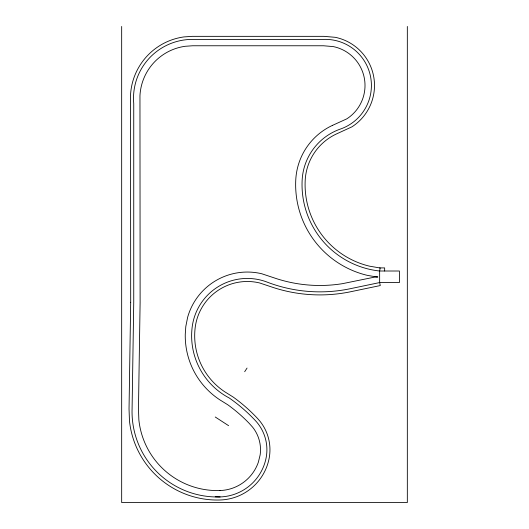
<?xml version="1.0" encoding="UTF-8"?>
<svg xmlns="http://www.w3.org/2000/svg" width="529" height="529" viewBox="0 0 529 529"><rect width="100%" height="100%" fill="white"/><g stroke="black" fill="none" stroke-linecap="round" stroke-linejoin="round"><path stroke-width="0.79" d="M244.676 371.715L247.05 368.065M332.562 125.347L346.786 118.86A39.688 39.688 0 0 0 333.369 46.612L323.55 45.765L192.642 45.765L185.176 46.288A52.523 52.523 0 0 0 139.96 95.762L140.119 302.376L138.466 408.857L138.863 419.874A78.933 78.933 0 0 0 219.991 490.535M376.767 276.978L376.45 276.991A19.818 19.818 0 0 0 373.269 277.388L342.448 283.67A141.574 141.574 0 0 1 276.826 278.763L261.716 273.744A61.972 61.972 0 0 0 187.63 317.321L185.798 326.545L185.262 334.315A76.645 76.645 0 0 0 219.614 399.706L227.834 404.811A159.044 159.044 0 0 1 248.789 422.929L252.631 427.174A36.276 36.276 0 0 1 260.156 454.861L258.357 462.194A42.075 42.075 0 0 1 219.991 490.542M376.979 276.971L377.885 276.978L377.514 276.945A56.339 56.339 0 0 1 373.269 276.383L367.357 275.364A93.263 93.263 0 0 1 295.771 179.748A63.606 63.606 0 0 1 332.562 125.34M379.65 267.912L384.656 267.912L384.656 271.007M215.217 496.757L220.157 496.929A48.483 48.483 0 0 0 265.849 459.165A42.657 42.657 0 0 0 255.362 420.575A165.418 165.418 0 0 0 229.216 397.973A70.264 70.264 0 0 1 192.133 327.385A55.578 55.578 0 0 1 268.329 282.572A147.955 147.955 0 0 0 350.291 288.702L379.65 282.572L399.408 282.572L399.408 271.007L379.65 271.007A86.888 86.888 0 0 1 302.152 180.039A57.198 57.198 0 0 1 340.471 129.03A46.116 46.116 0 0 0 323.827 39.391L192.424 39.391A58.917 58.917 0 0 0 133.744 103.598L133.744 302.33L132.085 408.924A85.308 85.308 0 0 0 220.157 496.929M215.237 416.997L228.614 425.686M407.33 26.45L407.33 502.55L121.67 502.55L121.67 26.45M130.689 302.304L129.036 408.957L129.466 420.859A88.356 88.356 0 0 0 220.236 499.984A51.538 51.538 0 0 0 268.831 459.866A45.725 45.725 0 0 0 260.017 421.296L257.616 418.525A168.612 168.612 0 0 0 233.355 397.167L224.825 391.83A67.19 67.19 0 0 1 195.161 327.795A52.53 52.53 0 0 1 259.521 282.929L273.956 287.743A150.963 150.963 0 0 0 350.879 291.697L380.272 285.554L379.65 282.572L379.65 271.007L380.166 267.998L369.54 266.173A83.84 83.84 0 0 1 305.207 180.177A54.13 54.13 0 0 1 336.53 133.916L351.917 126.848A49.184 49.184 0 0 0 335.293 37.314L323.96 36.342L192.318 36.342L183.874 36.924A61.979 61.979 0 0 0 130.518 95.306L130.689 302.304"/></g></svg>
